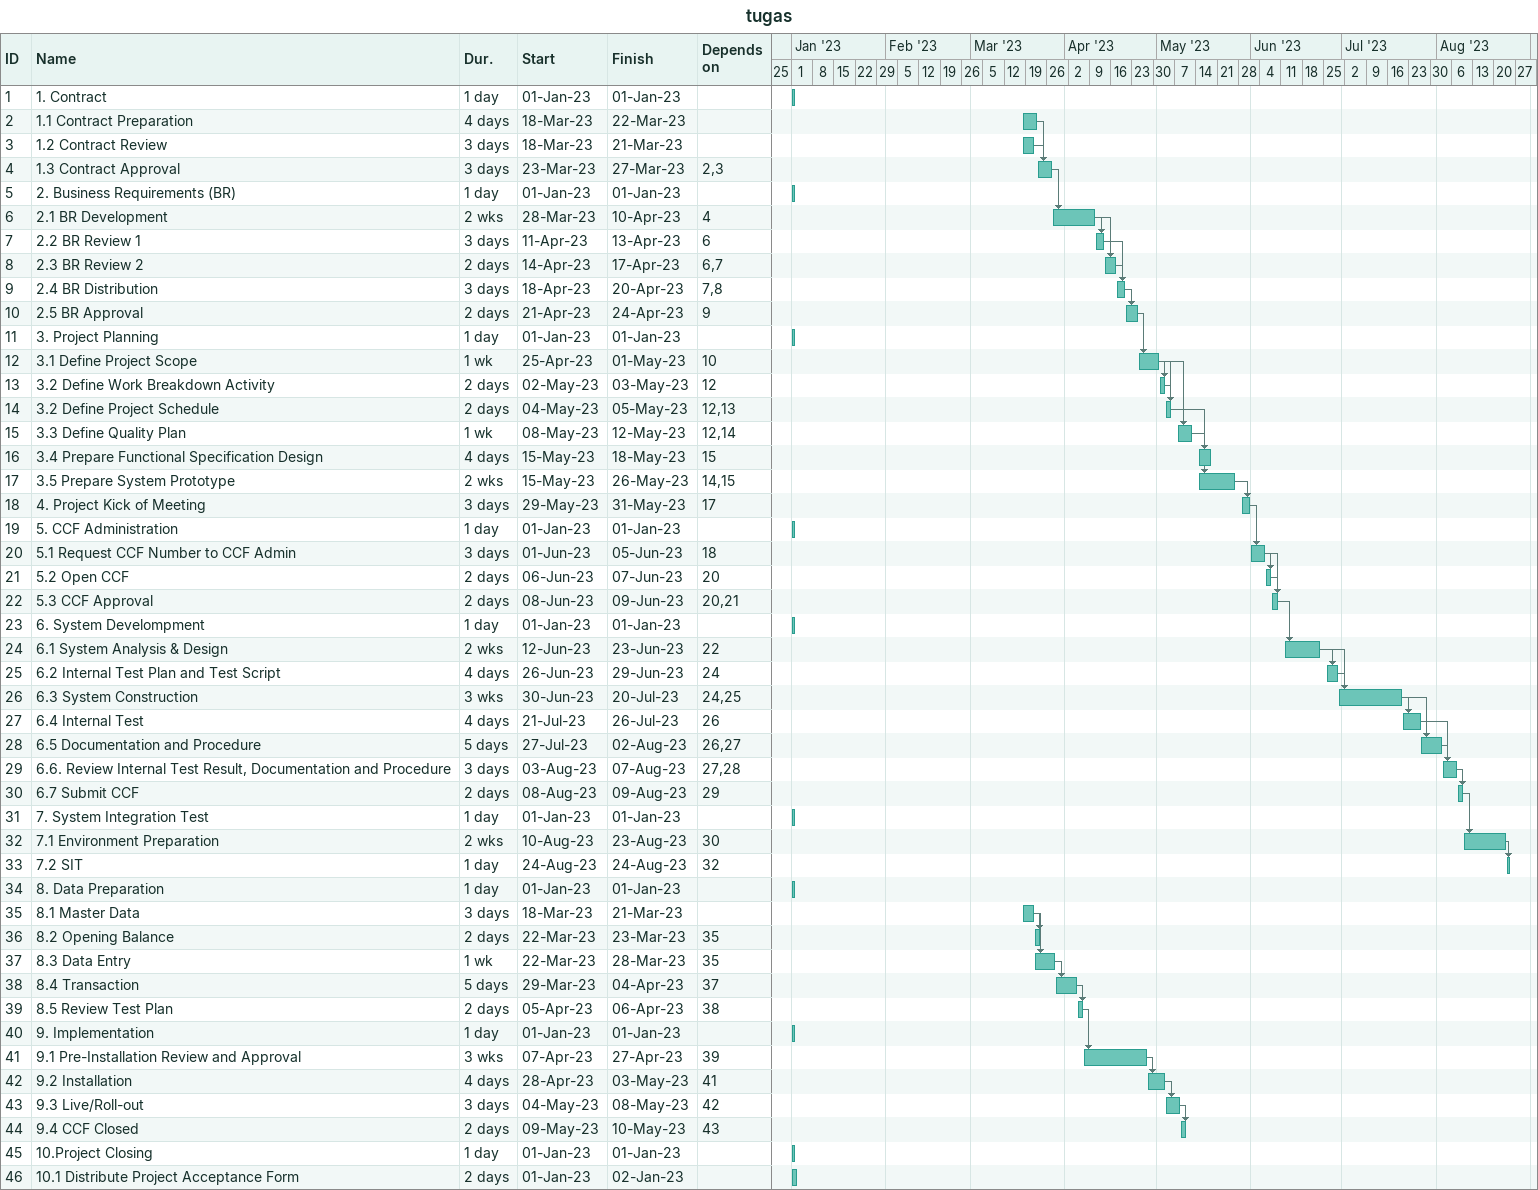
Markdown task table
tugas

| ID | Task | Duration | Start | Finish | Predecessors |
|---|---|---|---|---|---|
| 1 | 1. Contract | 1d | 2023-01-01 | 2023-01-01 |  |
| 2 | 1.1 Contract Preparation | 4d | 2023-03-18 | 2023-03-22 |  |
| 3 | 1.2 Contract Review | 3d | 2023-03-18 | 2023-03-21 |  |
| 4 | 1.3 Contract Approval | 3d | 2023-03-23 | 2023-03-27 | 2, 3 |
| 5 | 2. Business Requirements (BR) | 1d | 2023-01-01 | 2023-01-01 |  |
| 6 | 2.1 BR Development | 2w | 2023-03-28 | 2023-04-10 | 4 |
| 7 | 2.2 BR Review 1 | 3d | 2023-04-11 | 2023-04-13 | 6 |
| 8 | 2.3 BR Review 2 | 2d | 2023-04-14 | 2023-04-17 | 6, 7 |
| 9 | 2.4 BR Distribution | 3d | 2023-04-18 | 2023-04-20 | 7, 8 |
| 10 | 2.5 BR Approval | 2d | 2023-04-21 | 2023-04-24 | 9 |
| 11 | 3. Project Planning | 1d | 2023-01-01 | 2023-01-01 |  |
| 12 | 3.1 Define Project Scope | 1w | 2023-04-25 | 2023-05-01 | 10 |
| 13 | 3.2 Define Work Breakdown Activity | 2d | 2023-05-02 | 2023-05-03 | 12 |
| 14 | 3.2 Define Project Schedule | 2d | 2023-05-04 | 2023-05-05 | 12, 13 |
| 15 | 3.3 Define Quality Plan | 1w | 2023-05-08 | 2023-05-12 | 12, 14 |
| 16 | 3.4 Prepare Functional Specification Design | 4d | 2023-05-15 | 2023-05-18 | 15 |
| 17 | 3.5 Prepare System Prototype | 2w | 2023-05-15 | 2023-05-26 | 14, 15 |
| 18 | 4. Project Kick of Meeting | 3d | 2023-05-29 | 2023-05-31 | 17 |
| 19 | 5. CCF Administration | 1d | 2023-01-01 | 2023-01-01 |  |
| 20 | 5.1 Request CCF Number to CCF Admin | 3d | 2023-06-01 | 2023-06-05 | 18 |
| 21 | 5.2 Open CCF | 2d | 2023-06-06 | 2023-06-07 | 20 |
| 22 | 5.3 CCF Approval | 2d | 2023-06-08 | 2023-06-09 | 20, 21 |
| 23 | 6. System Develompment | 1d | 2023-01-01 | 2023-01-01 |  |
| 24 | 6.1 System Analysis & Design | 2w | 2023-06-12 | 2023-06-23 | 22 |
| 25 | 6.2 Internal Test Plan and Test Script | 4d | 2023-06-26 | 2023-06-29 | 24 |
| 26 | 6.3 System Construction | 3w | 2023-06-30 | 2023-07-20 | 24, 25 |
| 27 | 6.4 Internal Test | 4d | 2023-07-21 | 2023-07-26 | 26 |
| 28 | 6.5 Documentation and Procedure | 5d | 2023-07-27 | 2023-08-02 | 26, 27 |
| 29 | 6.6. Review Internal Test Result, Documentation and Procedure | 3d | 2023-08-03 | 2023-08-07 | 27, 28 |
| 30 | 6.7 Submit CCF | 2d | 2023-08-08 | 2023-08-09 | 29 |
| 31 | 7. System Integration Test | 1d | 2023-01-01 | 2023-01-01 |  |
| 32 | 7.1 Environment Preparation | 2w | 2023-08-10 | 2023-08-23 | 30 |
| 33 | 7.2 SIT | 1d | 2023-08-24 | 2023-08-24 | 32 |
| 34 | 8. Data Preparation | 1d | 2023-01-01 | 2023-01-01 |  |
| 35 | 8.1 Master Data | 3d | 2023-03-18 | 2023-03-21 |  |
| 36 | 8.2 Opening Balance | 2d | 2023-03-22 | 2023-03-23 | 35 |
| 37 | 8.3 Data Entry | 1w | 2023-03-22 | 2023-03-28 | 35 |
| 38 | 8.4 Transaction | 5d | 2023-03-29 | 2023-04-04 | 37 |
| 39 | 8.5 Review Test Plan | 2d | 2023-04-05 | 2023-04-06 | 38 |
| 40 | 9. Implementation | 1d | 2023-01-01 | 2023-01-01 |  |
| 41 | 9.1 Pre-Installation Review and Approval | 3w | 2023-04-07 | 2023-04-27 | 39 |
| 42 | 9.2 Installation | 4d | 2023-04-28 | 2023-05-03 | 41 |
| 43 | 9.3 Live/Roll-out | 3d | 2023-05-04 | 2023-05-08 | 42 |
| 44 | 9.4 CCF Closed | 2d | 2023-05-09 | 2023-05-10 | 43 |
| 45 | 10.Project Closing | 1d | 2023-01-01 | 2023-01-01 |  |
| 46 | 10.1 Distribute Project Acceptance Form | 2d | 2023-01-01 | 2023-01-02 |  |
